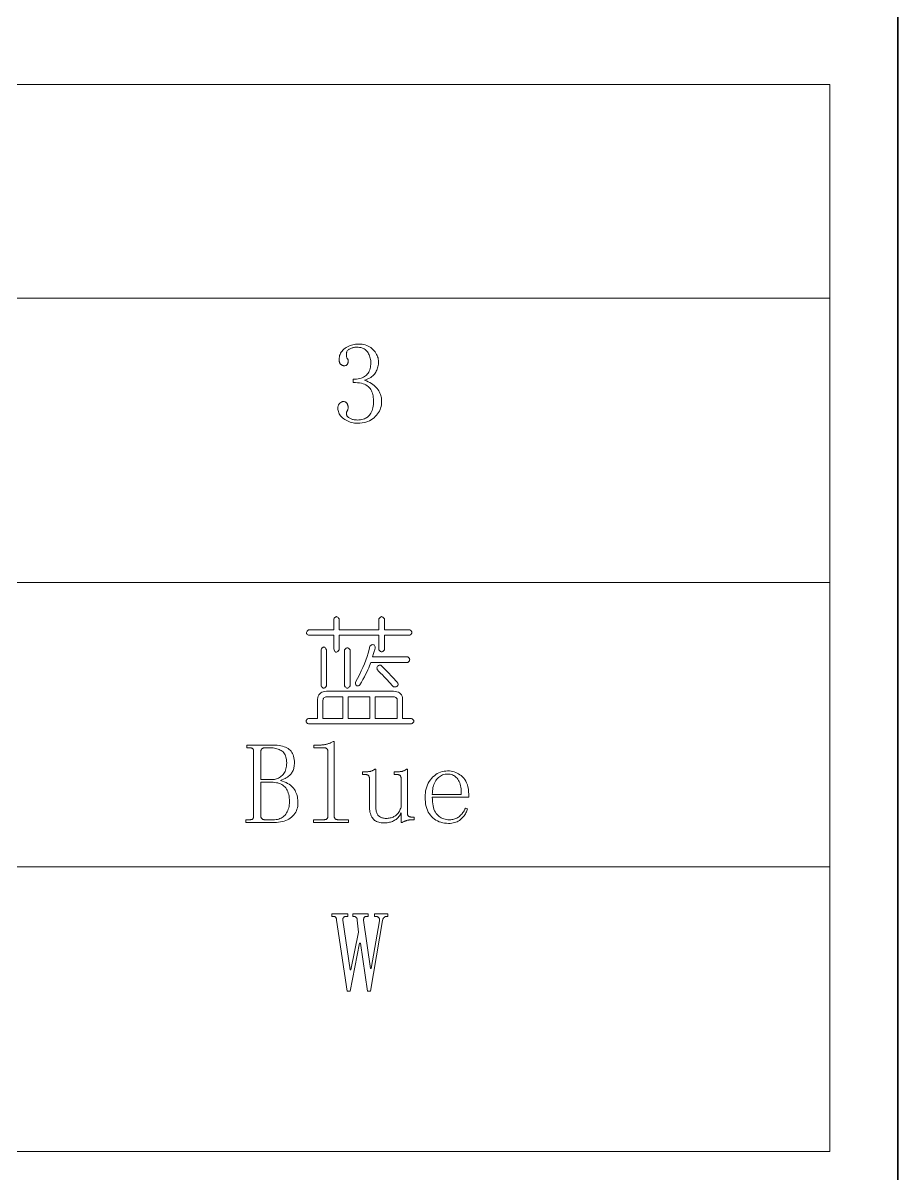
# Model space of a CAD drawing. Extents: x 1 to 297, y 1 to 210.
# Drawn here: x 280.1 to 296.69, y 66.43 to 88.24 of the extents above; entities that cross this region are included whole.
import ezdxf

# ---------------------------------------------------------------- set-up
doc = ezdxf.new("R2010")
doc.units = 0

msp = doc.modelspace()

# ---------------------------------------------------------------- linework, layer by layer
at = {"color": 7, "lineweight": 35}
msp.add_line((296.685, 1.354), (296.685, 209.532), dxfattribs=at)
at = {"color": 7, "lineweight": 13}
for p, q in [((220.339, 87.076), (295.393, 87.076)), ((295.393, 87.076), (295.393, 66.86)), ((220.339, 83.026), (295.393, 83.026)), ((220.339, 77.637), (295.393, 77.637)), ((220.339, 72.249), (295.393, 72.249)), ((220.339, 66.86), (295.393, 66.86))]:
    msp.add_line(p, q, dxfattribs=at)
for points in [[(286.899, 81.069), (286.898, 81.037), (286.894, 81.005), (286.888, 80.975), (286.88, 80.945), (286.869, 80.916), (286.856, 80.887), (286.84, 80.86), (286.822, 80.833), (286.802, 80.807), (286.779, 80.782), (286.754, 80.758), (286.727, 80.737), (286.698, 80.718), (286.668, 80.702), (286.635, 80.688), (286.601, 80.677), (286.565, 80.669), (286.527, 80.662), (286.487, 80.659), (286.445, 80.657), (286.414, 80.658), (286.385, 80.661), (286.356, 80.665), (286.328, 80.671), (286.301, 80.679), (286.275, 80.688), (286.25, 80.699), (286.225, 80.712), (286.202, 80.727), (286.179, 80.743), (286.158, 80.76), (286.139, 80.778), (286.122, 80.797), (286.108, 80.816), (286.095, 80.835), (286.085, 80.855), (286.078, 80.876), (286.072, 80.897), (286.069, 80.918), (286.068, 80.94), (286.068, 80.95), (286.069, 80.96), (286.071, 80.97), (286.073, 80.979), (286.076, 80.988), (286.08, 80.997), (286.084, 81.006), (286.089, 81.014), (286.095, 81.022), (286.102, 81.03), (286.109, 81.038), (286.116, 81.044), (286.122, 81.05), (286.129, 81.055), (286.136, 81.059), (286.143, 81.063), (286.15, 81.065), (286.157, 81.067), (286.164, 81.068), (286.17, 81.069), (286.18, 81.068), (286.19, 81.067), (286.199, 81.065), (286.207, 81.063), (286.214, 81.059), (286.221, 81.055), (286.228, 81.05), (286.233, 81.044), (286.239, 81.038), (286.243, 81.03), (286.247, 81.023), (286.251, 81.015), (286.254, 81.008), (286.257, 81.001), (286.259, 80.995), (286.261, 80.989), (286.263, 80.983), (286.264, 80.977), (286.264, 80.971), (286.265, 80.966), (286.264, 80.957), (286.264, 80.949), (286.263, 80.941), (286.262, 80.934), (286.26, 80.926), (286.258, 80.919), (286.256, 80.912), (286.254, 80.906), (286.251, 80.899), (286.247, 80.893), (286.244, 80.887), (286.241, 80.881), (286.239, 80.875), (286.237, 80.87), (286.235, 80.864), (286.233, 80.859), (286.232, 80.853), (286.231, 80.848), (286.231, 80.843), (286.23, 80.837), (286.231, 80.827), (286.233, 80.817), (286.236, 80.808), (286.241, 80.799), (286.246, 80.79), (286.254, 80.782), (286.262, 80.774), (286.272, 80.766), (286.282, 80.759), (286.295, 80.752), (286.308, 80.745), (286.321, 80.739), (286.334, 80.734), (286.348, 80.73), (286.362, 80.726), (286.376, 80.723), (286.391, 80.72), (286.406, 80.719), (286.421, 80.718), (286.436, 80.717), (286.466, 80.718), (286.495, 80.721), (286.522, 80.725), (286.547, 80.732), (286.571, 80.74), (286.593, 80.75), (286.614, 80.761), (286.634, 80.775), (286.651, 80.79), (286.668, 80.807), (286.682, 80.826), (286.695, 80.847), (286.707, 80.87), (286.717, 80.895), (286.725, 80.922), (286.732, 80.951), (286.738, 80.982), (286.742, 81.014), (286.744, 81.049), (286.745, 81.086), (286.744, 81.116), (286.741, 81.145), (286.737, 81.173), (286.732, 81.2), (286.724, 81.225), (286.715, 81.249), (286.705, 81.273), (286.693, 81.294), (286.679, 81.315), (286.663, 81.334), (286.646, 81.352), (286.625, 81.368), (286.602, 81.383), (286.575, 81.395), (286.546, 81.405), (286.515, 81.414), (286.48, 81.42), (286.442, 81.425), (286.402, 81.428), (286.359, 81.429), (286.359, 81.489), (286.392, 81.49), (286.424, 81.492), (286.454, 81.496), (286.482, 81.502), (286.508, 81.509), (286.532, 81.518), (286.555, 81.529), (286.576, 81.541), (286.595, 81.555), (286.612, 81.57), (286.627, 81.587), (286.641, 81.605), (286.653, 81.625), (286.664, 81.646), (286.673, 81.668), (286.68, 81.691), (286.686, 81.716), (286.69, 81.742), (286.692, 81.769), (286.693, 81.797), (286.693, 81.821), (286.691, 81.844), (286.687, 81.867), (286.683, 81.889), (286.677, 81.91), (286.67, 81.931), (286.662, 81.951), (286.652, 81.97), (286.641, 81.989), (286.629, 82.007), (286.615, 82.024), (286.6, 82.04), (286.584, 82.053), (286.566, 82.065), (286.546, 82.075), (286.526, 82.083), (286.503, 82.089), (286.479, 82.094), (286.454, 82.096), (286.428, 82.097), (286.415, 82.097), (286.403, 82.096), (286.391, 82.095), (286.378, 82.093), (286.365, 82.09), (286.352, 82.087), (286.339, 82.083), (286.326, 82.078), (286.313, 82.073), (286.299, 82.067), (286.286, 82.061), (286.274, 82.054), (286.264, 82.046), (286.255, 82.037), (286.247, 82.028), (286.241, 82.017), (286.237, 82.006), (286.233, 81.995), (286.231, 81.982), (286.23, 81.969), (286.231, 81.956), (286.231, 81.943), (286.232, 81.932), (286.233, 81.922), (286.235, 81.913), (286.237, 81.905), (286.239, 81.898), (286.241, 81.892), (286.244, 81.887), (286.247, 81.883), (286.251, 81.88), (286.254, 81.876), (286.256, 81.872), (286.258, 81.868), (286.26, 81.864), (286.262, 81.859), (286.263, 81.855), (286.264, 81.85), (286.264, 81.845), (286.265, 81.84), (286.264, 81.832), (286.264, 81.824), (286.263, 81.816), (286.262, 81.809), (286.26, 81.802), (286.258, 81.795), (286.256, 81.789), (286.254, 81.783), (286.251, 81.777), (286.247, 81.772), (286.244, 81.767), (286.24, 81.762), (286.235, 81.759), (286.23, 81.755), (286.224, 81.752), (286.218, 81.75), (286.211, 81.748), (286.204, 81.747), (286.196, 81.746), (286.188, 81.746), (286.181, 81.746), (286.174, 81.747), (286.167, 81.748), (286.161, 81.75), (286.154, 81.752), (286.148, 81.755), (286.142, 81.759), (286.135, 81.762), (286.129, 81.767), (286.123, 81.772), (286.118, 81.777), (286.112, 81.784), (286.108, 81.791), (286.104, 81.799), (286.101, 81.808), (286.098, 81.818), (286.096, 81.829), (286.094, 81.84), (286.094, 81.853), (286.093, 81.866), (286.094, 81.891), (286.098, 81.915), (286.103, 81.939), (286.111, 81.961), (286.121, 81.983), (286.133, 82.003), (286.148, 82.023), (286.165, 82.041), (286.183, 82.059), (286.205, 82.076), (286.227, 82.091), (286.251, 82.105), (286.275, 82.117), (286.299, 82.128), (286.325, 82.137), (286.351, 82.144), (286.377, 82.15), (286.405, 82.154), (286.433, 82.157), (286.462, 82.157), (286.495, 82.156), (286.528, 82.153), (286.558, 82.148), (286.588, 82.14), (286.616, 82.131), (286.643, 82.119), (286.668, 82.105), (286.692, 82.089), (286.715, 82.071), (286.736, 82.05), (286.756, 82.029), (286.773, 82.007), (286.789, 81.985), (286.802, 81.962), (286.813, 81.94), (286.822, 81.917), (286.83, 81.894), (286.835, 81.871), (286.838, 81.847), (286.839, 81.823), (286.838, 81.798), (286.836, 81.773), (286.833, 81.749), (286.829, 81.726), (286.823, 81.704), (286.816, 81.683), (286.807, 81.662), (286.798, 81.642), (286.787, 81.623), (286.775, 81.604), (286.761, 81.587), (286.746, 81.57), (286.73, 81.555), (286.712, 81.54), (286.692, 81.526), (286.671, 81.513), (286.649, 81.502), (286.625, 81.491), (286.6, 81.481), (286.573, 81.472), (286.61, 81.457), (286.644, 81.442), (286.676, 81.427), (286.705, 81.41), (286.732, 81.392), (286.756, 81.374), (286.778, 81.355), (286.798, 81.334), (286.815, 81.313), (286.83, 81.292), (286.843, 81.269), (286.855, 81.247), (286.865, 81.225), (286.874, 81.202), (286.882, 81.18), (286.888, 81.158), (286.893, 81.136), (286.896, 81.113), (286.898, 81.091)], [(285.99, 76.949), (286.001, 76.964), (286.011, 76.976), (286.021, 76.985), (286.031, 76.99), (286.042, 76.992), (286.052, 76.99), (286.062, 76.985), (286.073, 76.976), (286.083, 76.964), (286.093, 76.949), (286.093, 76.743), (286.848, 76.743), (286.848, 76.949), (286.858, 76.964), (286.868, 76.976), (286.878, 76.985), (286.889, 76.99), (286.899, 76.992), (286.909, 76.99), (286.919, 76.985), (286.93, 76.976), (286.94, 76.964), (286.95, 76.949), (286.95, 76.743), (287.43, 76.743), (287.446, 76.733), (287.458, 76.722), (287.466, 76.712), (287.471, 76.702), (287.473, 76.692), (287.471, 76.681), (287.466, 76.671), (287.458, 76.661), (287.446, 76.65), (287.43, 76.64), (286.95, 76.64), (286.95, 76.366), (286.94, 76.35), (286.93, 76.339), (286.919, 76.33), (286.909, 76.325), (286.899, 76.323), (286.889, 76.325), (286.878, 76.33), (286.868, 76.339), (286.858, 76.35), (286.848, 76.366), (286.848, 76.64), (286.093, 76.64), (286.093, 76.366), (286.08, 76.348), (286.067, 76.334), (286.055, 76.324), (286.044, 76.319), (286.033, 76.319), (286.023, 76.323), (286.014, 76.331), (286.005, 76.344), (285.998, 76.361), (285.99, 76.383), (285.99, 76.64), (285.51, 76.64), (285.498, 76.647), (285.488, 76.655), (285.482, 76.664), (285.477, 76.673), (285.476, 76.683), (285.477, 76.694), (285.482, 76.705), (285.488, 76.717), (285.498, 76.73), (285.51, 76.743), (285.99, 76.743)], [(285.853, 76.366), (285.853, 75.68), (285.843, 75.665), (285.833, 75.653), (285.822, 75.644), (285.812, 75.639), (285.802, 75.637), (285.792, 75.639), (285.781, 75.644), (285.771, 75.653), (285.761, 75.665), (285.75, 75.68), (285.75, 76.366), (285.761, 76.384), (285.771, 76.399), (285.781, 76.409), (285.792, 76.415), (285.802, 76.417), (285.812, 76.415), (285.822, 76.409), (285.833, 76.399), (285.843, 76.384)], [(286.299, 76.366), (286.299, 75.68), (286.289, 75.665), (286.278, 75.653), (286.268, 75.644), (286.258, 75.639), (286.247, 75.637), (286.237, 75.639), (286.227, 75.644), (286.217, 75.653), (286.206, 75.665), (286.196, 75.68), (286.196, 76.366), (286.206, 76.378), (286.217, 76.388), (286.227, 76.395), (286.237, 76.399), (286.247, 76.4), (286.258, 76.399), (286.268, 76.395), (286.278, 76.388), (286.289, 76.378)], [(286.676, 76.434), (286.693, 76.446), (286.708, 76.455), (286.721, 76.46), (286.734, 76.462), (286.745, 76.46), (286.754, 76.455), (286.762, 76.446), (286.769, 76.434), (286.775, 76.419), (286.779, 76.4), (286.775, 76.389), (286.771, 76.377), (286.767, 76.363), (286.762, 76.348), (286.758, 76.332), (286.752, 76.314), (286.747, 76.295), (286.741, 76.274), (286.734, 76.252), (286.727, 76.229), (287.396, 76.229), (287.408, 76.218), (287.418, 76.208), (287.425, 76.198), (287.429, 76.188), (287.43, 76.177), (287.429, 76.167), (287.425, 76.157), (287.418, 76.146), (287.408, 76.136), (287.396, 76.126), (286.693, 76.126), (286.682, 76.094), (286.669, 76.059), (286.653, 76.023), (286.636, 75.983), (286.616, 75.942), (286.594, 75.898), (286.571, 75.851), (286.545, 75.802), (286.517, 75.751), (286.487, 75.697), (286.471, 75.689), (286.457, 75.683), (286.444, 75.68), (286.433, 75.681), (286.423, 75.684), (286.415, 75.691), (286.409, 75.701), (286.405, 75.714), (286.403, 75.73), (286.402, 75.749), (286.442, 75.82), (286.479, 75.891), (286.513, 75.962), (286.544, 76.031), (286.573, 76.1), (286.599, 76.168), (286.623, 76.236), (286.643, 76.303), (286.661, 76.369)], [(286.882, 76.075), (286.925, 76.031), (286.966, 75.989), (287.005, 75.95), (287.041, 75.913), (287.075, 75.877), (287.106, 75.844), (287.135, 75.813), (287.162, 75.784), (287.186, 75.757), (287.207, 75.732), (287.21, 75.716), (287.21, 75.701), (287.207, 75.689), (287.202, 75.68), (287.195, 75.672), (287.185, 75.666), (287.173, 75.662), (287.158, 75.66), (287.141, 75.661), (287.122, 75.663), (287.094, 75.694), (287.066, 75.725), (287.036, 75.757), (287.007, 75.789), (286.976, 75.822), (286.945, 75.854), (286.913, 75.887), (286.88, 75.921), (286.847, 75.955), (286.813, 75.989), (286.811, 76.005), (286.81, 76.02), (286.812, 76.033), (286.816, 76.044), (286.822, 76.053), (286.83, 76.061), (286.84, 76.067), (286.852, 76.071), (286.866, 76.074)], [(285.853, 75.577), (287.122, 75.577), (287.157, 75.575), (287.189, 75.57), (287.216, 75.56), (287.24, 75.547), (287.259, 75.53), (287.274, 75.509), (287.285, 75.485), (287.292, 75.457), (287.295, 75.425), (287.293, 75.389), (287.293, 75.063), (287.465, 75.063), (287.48, 75.053), (287.492, 75.042), (287.501, 75.032), (287.506, 75.022), (287.508, 75.012), (287.506, 75.001), (287.501, 74.991), (287.492, 74.981), (287.48, 74.97), (287.465, 74.96), (285.51, 74.96), (285.495, 74.97), (285.483, 74.981), (285.474, 74.991), (285.469, 75.001), (285.467, 75.012), (285.469, 75.022), (285.474, 75.032), (285.483, 75.042), (285.495, 75.053), (285.51, 75.063), (285.682, 75.063), (285.682, 75.389), (285.684, 75.425), (285.689, 75.457), (285.697, 75.485), (285.709, 75.509), (285.725, 75.53), (285.743, 75.547), (285.766, 75.56), (285.792, 75.57), (285.821, 75.575)], [(286.162, 75.474), (285.87, 75.474), (285.854, 75.474), (285.84, 75.471), (285.827, 75.467), (285.815, 75.461), (285.806, 75.453), (285.798, 75.444), (285.792, 75.432), (285.788, 75.42), (285.785, 75.405), (285.785, 75.389), (285.785, 75.063), (286.162, 75.063)], [(286.676, 75.474), (286.265, 75.474), (286.265, 75.063), (286.676, 75.063)], [(287.105, 75.474), (286.779, 75.474), (286.779, 75.063), (287.19, 75.063), (287.19, 75.389), (287.193, 75.405), (287.192, 75.42), (287.19, 75.432), (287.185, 75.444), (287.177, 75.453), (287.168, 75.461), (287.156, 75.467), (287.141, 75.471), (287.124, 75.474)], [(285.707, 74.557), (285.723, 74.558), (285.738, 74.558), (285.753, 74.559), (285.768, 74.56), (285.783, 74.562), (285.797, 74.564), (285.811, 74.566), (285.825, 74.568), (285.839, 74.571), (285.853, 74.575), (285.867, 74.578), (285.88, 74.582), (285.894, 74.586), (285.907, 74.591), (285.92, 74.596), (285.932, 74.601), (285.945, 74.607), (285.957, 74.613), (285.97, 74.619), (285.982, 74.626), (285.999, 74.626), (285.999, 73.212), (285.999, 73.205), (286, 73.199), (286.001, 73.193), (286.002, 73.187), (286.004, 73.182), (286.007, 73.177), (286.009, 73.172), (286.013, 73.168), (286.016, 73.164), (286.02, 73.16), (286.025, 73.157), (286.029, 73.154), (286.034, 73.151), (286.04, 73.149), (286.045, 73.147), (286.051, 73.146), (286.057, 73.145), (286.063, 73.144), (286.069, 73.143), (286.076, 73.143), (286.273, 73.143), (286.273, 73.092), (285.605, 73.092), (285.605, 73.143), (285.802, 73.143), (285.81, 73.143), (285.818, 73.144), (285.825, 73.145), (285.832, 73.146), (285.838, 73.147), (285.844, 73.149), (285.849, 73.151), (285.854, 73.154), (285.858, 73.157), (285.862, 73.16), (285.865, 73.164), (285.868, 73.168), (285.871, 73.172), (285.873, 73.177), (285.875, 73.182), (285.876, 73.187), (285.877, 73.193), (285.878, 73.199), (285.879, 73.205), (285.879, 73.212), (285.879, 74.437), (285.879, 74.444), (285.878, 74.45), (285.877, 74.456), (285.876, 74.462), (285.875, 74.467), (285.873, 74.472), (285.871, 74.477), (285.868, 74.481), (285.865, 74.485), (285.862, 74.489), (285.858, 74.492), (285.854, 74.495), (285.849, 74.498), (285.844, 74.5), (285.838, 74.502), (285.832, 74.503), (285.825, 74.504), (285.818, 74.505), (285.81, 74.506), (285.802, 74.506), (285.613, 74.506), (285.613, 74.557)], [(284.327, 73.092), (284.327, 73.143), (284.396, 73.143), (284.404, 73.143), (284.412, 73.144), (284.419, 73.145), (284.426, 73.146), (284.432, 73.147), (284.438, 73.149), (284.443, 73.151), (284.448, 73.154), (284.452, 73.157), (284.456, 73.16), (284.459, 73.164), (284.462, 73.168), (284.465, 73.172), (284.467, 73.177), (284.469, 73.182), (284.47, 73.187), (284.472, 73.193), (284.473, 73.199), (284.473, 73.205), (284.473, 73.212), (284.473, 74.437), (284.473, 74.444), (284.473, 74.45), (284.472, 74.456), (284.47, 74.462), (284.469, 74.467), (284.467, 74.472), (284.465, 74.477), (284.462, 74.481), (284.459, 74.485), (284.456, 74.489), (284.452, 74.492), (284.448, 74.495), (284.443, 74.498), (284.438, 74.5), (284.432, 74.502), (284.426, 74.503), (284.419, 74.504), (284.412, 74.505), (284.404, 74.506), (284.396, 74.506), (284.345, 74.506), (284.345, 74.557), (284.842, 74.557), (284.882, 74.557), (284.92, 74.554), (284.956, 74.55), (284.989, 74.544), (285.021, 74.537), (285.05, 74.528), (285.077, 74.517), (285.102, 74.505), (285.125, 74.491), (285.146, 74.476), (285.165, 74.459), (285.182, 74.44), (285.196, 74.419), (285.209, 74.396), (285.22, 74.372), (285.229, 74.346), (285.236, 74.318), (285.241, 74.288), (285.244, 74.256), (285.245, 74.223), (285.244, 74.2), (285.243, 74.177), (285.24, 74.155), (285.236, 74.134), (285.232, 74.114), (285.226, 74.094), (285.219, 74.076), (285.212, 74.059), (285.203, 74.042), (285.193, 74.026), (285.182, 74.011), (285.168, 73.996), (285.152, 73.981), (285.134, 73.967), (285.114, 73.953), (285.091, 73.94), (285.067, 73.926), (285.04, 73.913), (285.01, 73.901), (284.979, 73.889), (285.017, 73.876), (285.053, 73.863), (285.086, 73.848), (285.116, 73.833), (285.144, 73.816), (285.169, 73.798), (285.192, 73.78), (285.212, 73.76), (285.23, 73.739), (285.245, 73.717), (285.258, 73.695), (285.269, 73.672), (285.28, 73.648), (285.289, 73.624), (285.296, 73.6), (285.302, 73.574), (285.307, 73.549), (285.31, 73.523), (285.313, 73.496), (285.313, 73.469), (285.312, 73.435), (285.308, 73.403), (285.302, 73.372), (285.294, 73.343), (285.283, 73.314), (285.27, 73.288), (285.254, 73.262), (285.236, 73.238), (285.216, 73.216), (285.193, 73.195), (285.168, 73.175), (285.142, 73.157), (285.113, 73.142), (285.083, 73.129), (285.052, 73.117), (285.018, 73.108), (284.983, 73.101), (284.946, 73.096), (284.908, 73.093), (284.867, 73.092)], [(285.099, 74.223), (285.098, 74.253), (285.095, 74.281), (285.091, 74.308), (285.085, 74.332), (285.077, 74.355), (285.068, 74.376), (285.057, 74.395), (285.044, 74.412), (285.03, 74.428), (285.013, 74.442), (284.996, 74.454), (284.977, 74.465), (284.957, 74.474), (284.936, 74.483), (284.915, 74.49), (284.892, 74.496), (284.868, 74.5), (284.843, 74.503), (284.817, 74.505), (284.79, 74.506), (284.688, 74.506), (284.681, 74.506), (284.674, 74.505), (284.668, 74.504), (284.662, 74.503), (284.656, 74.502), (284.651, 74.5), (284.646, 74.498), (284.641, 74.495), (284.636, 74.492), (284.632, 74.489), (284.628, 74.485), (284.624, 74.481), (284.621, 74.477), (284.618, 74.472), (284.616, 74.467), (284.614, 74.462), (284.612, 74.456), (284.611, 74.45), (284.611, 74.444), (284.61, 74.437), (284.61, 73.906), (284.833, 73.906), (284.852, 73.907), (284.871, 73.909), (284.889, 73.913), (284.907, 73.918), (284.925, 73.925), (284.943, 73.934), (284.961, 73.944), (284.979, 73.955), (284.996, 73.968), (285.013, 73.983), (285.03, 73.999), (285.044, 74.017), (285.057, 74.037), (285.068, 74.059), (285.077, 74.082), (285.085, 74.106), (285.091, 74.133), (285.095, 74.161), (285.098, 74.191)], [(286.985, 73.169), (287.005, 73.169), (287.025, 73.171), (287.044, 73.173), (287.062, 73.177), (287.08, 73.182), (287.097, 73.187), (287.114, 73.194), (287.13, 73.202), (287.145, 73.21), (287.16, 73.22), (287.175, 73.231), (287.188, 73.243), (287.201, 73.256), (287.212, 73.271), (287.224, 73.287), (287.234, 73.304), (287.243, 73.322), (287.252, 73.341), (287.26, 73.361), (287.267, 73.383), (287.267, 73.923), (287.267, 73.93), (287.267, 73.936), (287.266, 73.942), (287.265, 73.948), (287.263, 73.954), (287.261, 73.96), (287.259, 73.965), (287.257, 73.97), (287.254, 73.974), (287.25, 73.979), (287.247, 73.983), (287.242, 73.987), (287.238, 73.99), (287.233, 73.993), (287.227, 73.995), (287.221, 73.997), (287.214, 73.998), (287.206, 73.999), (287.199, 74), (287.19, 74), (287.139, 74), (287.139, 74.052), (287.19, 74.052), (287.201, 74.052), (287.211, 74.052), (287.22, 74.052), (287.23, 74.053), (287.24, 74.054), (287.249, 74.055), (287.258, 74.056), (287.267, 74.057), (287.276, 74.059), (287.285, 74.06), (287.293, 74.062), (287.302, 74.065), (287.31, 74.068), (287.319, 74.071), (287.327, 74.075), (287.336, 74.08), (287.345, 74.085), (287.353, 74.09), (287.362, 74.096), (287.37, 74.103), (287.388, 74.103), (287.388, 73.263), (287.388, 73.256), (287.388, 73.25), (287.389, 73.244), (287.391, 73.238), (287.393, 73.233), (287.395, 73.228), (287.398, 73.223), (287.401, 73.219), (287.405, 73.215), (287.409, 73.212), (287.413, 73.208), (287.418, 73.205), (287.423, 73.203), (287.428, 73.201), (287.434, 73.199), (287.439, 73.197), (287.445, 73.196), (287.451, 73.195), (287.458, 73.195), (287.465, 73.195), (287.516, 73.195), (287.516, 73.143), (287.465, 73.143), (287.456, 73.143), (287.448, 73.143), (287.439, 73.142), (287.43, 73.141), (287.422, 73.14), (287.413, 73.138), (287.405, 73.137), (287.396, 73.135), (287.388, 73.133), (287.379, 73.13), (287.37, 73.128), (287.361, 73.125), (287.352, 73.121), (287.343, 73.118), (287.334, 73.114), (287.324, 73.11), (287.315, 73.106), (287.305, 73.101), (287.295, 73.097), (287.285, 73.092), (287.267, 73.092), (287.267, 73.272), (287.258, 73.253), (287.249, 73.236), (287.238, 73.219), (287.226, 73.204), (287.214, 73.189), (287.201, 73.175), (287.186, 73.163), (287.172, 73.151), (287.156, 73.14), (287.139, 73.13), (287.122, 73.121), (287.104, 73.113), (287.085, 73.106), (287.066, 73.1), (287.047, 73.095), (287.027, 73.091), (287.006, 73.087), (286.985, 73.085), (286.964, 73.084), (286.942, 73.083), (286.915, 73.084), (286.89, 73.086), (286.866, 73.09), (286.843, 73.095), (286.822, 73.102), (286.802, 73.111), (286.783, 73.121), (286.766, 73.132), (286.75, 73.146), (286.736, 73.16), (286.723, 73.177), (286.711, 73.195), (286.701, 73.215), (286.692, 73.237), (286.685, 73.261), (286.678, 73.287), (286.674, 73.314), (286.67, 73.344), (286.668, 73.375), (286.668, 73.409), (286.668, 73.923), (286.667, 73.93), (286.667, 73.936), (286.666, 73.942), (286.665, 73.948), (286.663, 73.954), (286.661, 73.96), (286.659, 73.965), (286.657, 73.97), (286.654, 73.974), (286.65, 73.979), (286.647, 73.983), (286.642, 73.987), (286.638, 73.99), (286.633, 73.993), (286.627, 73.995), (286.621, 73.997), (286.614, 73.998), (286.606, 73.999), (286.599, 74), (286.59, 74), (286.539, 74), (286.539, 74.052), (286.59, 74.052), (286.601, 74.052), (286.611, 74.052), (286.62, 74.052), (286.63, 74.053), (286.64, 74.054), (286.649, 74.055), (286.658, 74.056), (286.667, 74.057), (286.676, 74.059), (286.685, 74.06), (286.693, 74.062), (286.702, 74.065), (286.71, 74.068), (286.719, 74.071), (286.728, 74.075), (286.736, 74.08), (286.745, 74.085), (286.753, 74.09), (286.762, 74.096), (286.77, 74.103), (286.788, 74.103), (286.788, 73.392), (286.788, 73.368), (286.79, 73.346), (286.792, 73.326), (286.796, 73.307), (286.8, 73.289), (286.806, 73.272), (286.813, 73.257), (286.82, 73.244), (286.829, 73.231), (286.839, 73.22), (286.85, 73.21), (286.861, 73.202), (286.874, 73.194), (286.887, 73.187), (286.901, 73.182), (286.916, 73.177), (286.932, 73.173), (286.949, 73.171), (286.966, 73.169)], [(287.859, 73.572), (287.86, 73.527), (287.863, 73.484), (287.867, 73.445), (287.873, 73.408), (287.881, 73.373), (287.891, 73.342), (287.903, 73.313), (287.917, 73.286), (287.932, 73.263), (287.949, 73.242), (287.967, 73.223), (287.987, 73.206), (288.008, 73.191), (288.03, 73.179), (288.053, 73.168), (288.077, 73.159), (288.102, 73.152), (288.129, 73.147), (288.156, 73.144), (288.185, 73.143), (288.207, 73.144), (288.228, 73.146), (288.248, 73.149), (288.268, 73.153), (288.288, 73.159), (288.306, 73.166), (288.324, 73.175), (288.341, 73.184), (288.357, 73.195), (288.373, 73.207), (288.388, 73.221), (288.402, 73.234), (288.416, 73.249), (288.428, 73.264), (288.44, 73.279), (288.45, 73.295), (288.46, 73.312), (288.469, 73.329), (288.477, 73.347), (288.485, 73.366), (288.527, 73.349), (288.522, 73.33), (288.515, 73.311), (288.506, 73.293), (288.497, 73.274), (288.486, 73.256), (288.474, 73.237), (288.46, 73.219), (288.445, 73.201), (288.429, 73.183), (288.412, 73.164), (288.393, 73.147), (288.373, 73.132), (288.352, 73.119), (288.329, 73.107), (288.306, 73.097), (288.281, 73.089), (288.254, 73.083), (288.227, 73.078), (288.198, 73.075), (288.168, 73.075), (288.129, 73.076), (288.092, 73.08), (288.056, 73.086), (288.021, 73.095), (287.989, 73.107), (287.957, 73.121), (287.927, 73.137), (287.899, 73.157), (287.872, 73.179), (287.846, 73.203), (287.822, 73.23), (287.801, 73.259), (287.783, 73.29), (287.767, 73.324), (287.753, 73.359), (287.742, 73.397), (287.733, 73.438), (287.727, 73.48), (287.723, 73.525), (287.722, 73.572), (287.723, 73.614), (287.727, 73.654), (287.733, 73.694), (287.742, 73.731), (287.753, 73.768), (287.767, 73.803), (287.783, 73.836), (287.801, 73.868), (287.822, 73.898), (287.846, 73.927), (287.871, 73.954), (287.898, 73.978), (287.926, 73.999), (287.954, 74.018), (287.984, 74.033), (288.015, 74.046), (288.047, 74.056), (288.081, 74.063), (288.115, 74.067), (288.15, 74.069), (288.182, 74.068), (288.214, 74.064), (288.244, 74.059), (288.274, 74.051), (288.302, 74.041), (288.33, 74.029), (288.357, 74.014), (288.383, 73.997), (288.409, 73.979), (288.433, 73.957), (288.456, 73.933), (288.476, 73.906), (288.494, 73.876), (288.51, 73.842), (288.523, 73.805), (288.534, 73.765), (288.542, 73.722), (288.548, 73.675), (288.552, 73.625), (288.553, 73.572)], [(288.408, 73.623), (288.408, 73.66), (288.408, 73.695), (288.405, 73.728), (288.401, 73.76), (288.396, 73.789), (288.388, 73.817), (288.38, 73.843), (288.369, 73.867), (288.357, 73.89), (288.343, 73.91), (288.328, 73.929), (288.312, 73.946), (288.295, 73.96), (288.277, 73.973), (288.259, 73.984), (288.239, 73.993), (288.218, 74), (288.196, 74.005), (288.174, 74.008), (288.15, 74.009), (288.125, 74.008), (288.101, 74.005), (288.077, 74), (288.055, 73.992), (288.034, 73.983), (288.013, 73.972), (287.993, 73.958), (287.975, 73.943), (287.957, 73.925), (287.94, 73.906), (287.925, 73.885), (287.911, 73.862), (287.899, 73.837), (287.888, 73.811), (287.879, 73.784), (287.872, 73.755), (287.866, 73.724), (287.862, 73.692), (287.86, 73.658), (287.859, 73.623)], [(284.842, 73.143), (284.87, 73.144), (284.897, 73.147), (284.923, 73.151), (284.948, 73.157), (284.971, 73.166), (284.993, 73.175), (285.014, 73.187), (285.034, 73.201), (285.052, 73.216), (285.069, 73.233), (285.084, 73.252), (285.098, 73.272), (285.11, 73.294), (285.121, 73.317), (285.13, 73.341), (285.137, 73.367), (285.143, 73.395), (285.147, 73.424), (285.15, 73.454), (285.15, 73.486), (285.15, 73.523), (285.147, 73.557), (285.143, 73.59), (285.137, 73.621), (285.129, 73.65), (285.12, 73.677), (285.108, 73.702), (285.095, 73.725), (285.081, 73.746), (285.065, 73.765), (285.047, 73.782), (285.027, 73.797), (285.005, 73.81), (284.982, 73.822), (284.957, 73.832), (284.931, 73.84), (284.903, 73.846), (284.873, 73.851), (284.841, 73.854), (284.807, 73.854), (284.61, 73.854), (284.61, 73.212), (284.611, 73.205), (284.611, 73.199), (284.612, 73.193), (284.614, 73.187), (284.616, 73.182), (284.618, 73.177), (284.621, 73.172), (284.624, 73.168), (284.628, 73.164), (284.632, 73.16), (284.636, 73.157), (284.641, 73.154), (284.646, 73.151), (284.651, 73.149), (284.656, 73.147), (284.662, 73.146), (284.668, 73.145), (284.674, 73.144), (284.681, 73.143), (284.688, 73.143)], [(287.019, 71.363), (287.019, 71.312), (286.985, 71.312), (286.981, 71.311), (286.978, 71.311), (286.974, 71.31), (286.97, 71.309), (286.966, 71.307), (286.963, 71.305), (286.959, 71.303), (286.954, 71.301), (286.95, 71.298), (286.946, 71.294), (286.942, 71.291), (286.938, 71.287), (286.934, 71.282), (286.931, 71.277), (286.928, 71.271), (286.925, 71.265), (286.922, 71.258), (286.92, 71.251), (286.918, 71.243), (286.916, 71.234), (286.685, 69.897), (286.633, 69.897), (286.496, 70.806), (286.479, 70.806), (286.299, 69.897), (286.247, 69.897), (286.042, 71.243), (286.042, 71.25), (286.041, 71.256), (286.041, 71.262), (286.04, 71.268), (286.039, 71.273), (286.037, 71.278), (286.035, 71.283), (286.034, 71.287), (286.031, 71.291), (286.029, 71.294), (286.026, 71.298), (286.023, 71.301), (286.02, 71.303), (286.017, 71.305), (286.013, 71.307), (286.009, 71.309), (286.005, 71.31), (286, 71.311), (285.995, 71.311), (285.99, 71.312), (285.956, 71.312), (285.956, 71.363), (286.256, 71.363), (286.256, 71.312), (286.23, 71.312), (286.224, 71.311), (286.217, 71.311), (286.211, 71.31), (286.206, 71.309), (286.2, 71.307), (286.195, 71.305), (286.191, 71.303), (286.186, 71.301), (286.183, 71.298), (286.179, 71.294), (286.176, 71.291), (286.173, 71.287), (286.17, 71.283), (286.168, 71.278), (286.166, 71.273), (286.165, 71.268), (286.163, 71.262), (286.162, 71.256), (286.162, 71.25), (286.162, 71.243), (286.299, 70.3), (286.316, 70.3), (286.462, 71.012), (286.436, 71.243), (286.436, 71.25), (286.435, 71.256), (286.434, 71.262), (286.433, 71.268), (286.431, 71.273), (286.428, 71.278), (286.426, 71.283), (286.422, 71.287), (286.419, 71.291), (286.415, 71.294), (286.41, 71.298), (286.406, 71.301), (286.402, 71.303), (286.398, 71.305), (286.394, 71.307), (286.39, 71.309), (286.387, 71.31), (286.383, 71.311), (286.38, 71.311), (286.376, 71.312), (286.35, 71.312), (286.35, 71.363), (286.642, 71.363), (286.642, 71.312), (286.616, 71.312), (286.609, 71.311), (286.603, 71.311), (286.597, 71.31), (286.592, 71.309), (286.587, 71.307), (286.583, 71.305), (286.579, 71.303), (286.575, 71.301), (286.572, 71.298), (286.569, 71.294), (286.566, 71.291), (286.564, 71.287), (286.562, 71.283), (286.561, 71.278), (286.559, 71.273), (286.558, 71.268), (286.557, 71.262), (286.557, 71.256), (286.556, 71.25), (286.556, 71.243), (286.685, 70.326), (286.702, 70.326), (286.856, 71.226), (286.857, 71.234), (286.858, 71.242), (286.859, 71.25), (286.858, 71.257), (286.857, 71.263), (286.856, 71.27), (286.853, 71.275), (286.851, 71.281), (286.847, 71.286), (286.843, 71.29), (286.839, 71.294), (286.834, 71.298), (286.829, 71.301), (286.824, 71.304), (286.819, 71.306), (286.813, 71.308), (286.807, 71.31), (286.801, 71.311), (286.794, 71.311), (286.788, 71.312), (286.762, 71.312), (286.762, 71.363)]]:
    msp.add_lwpolyline(points, close=True, dxfattribs=at)

doc.saveas('drawing.dxf')
